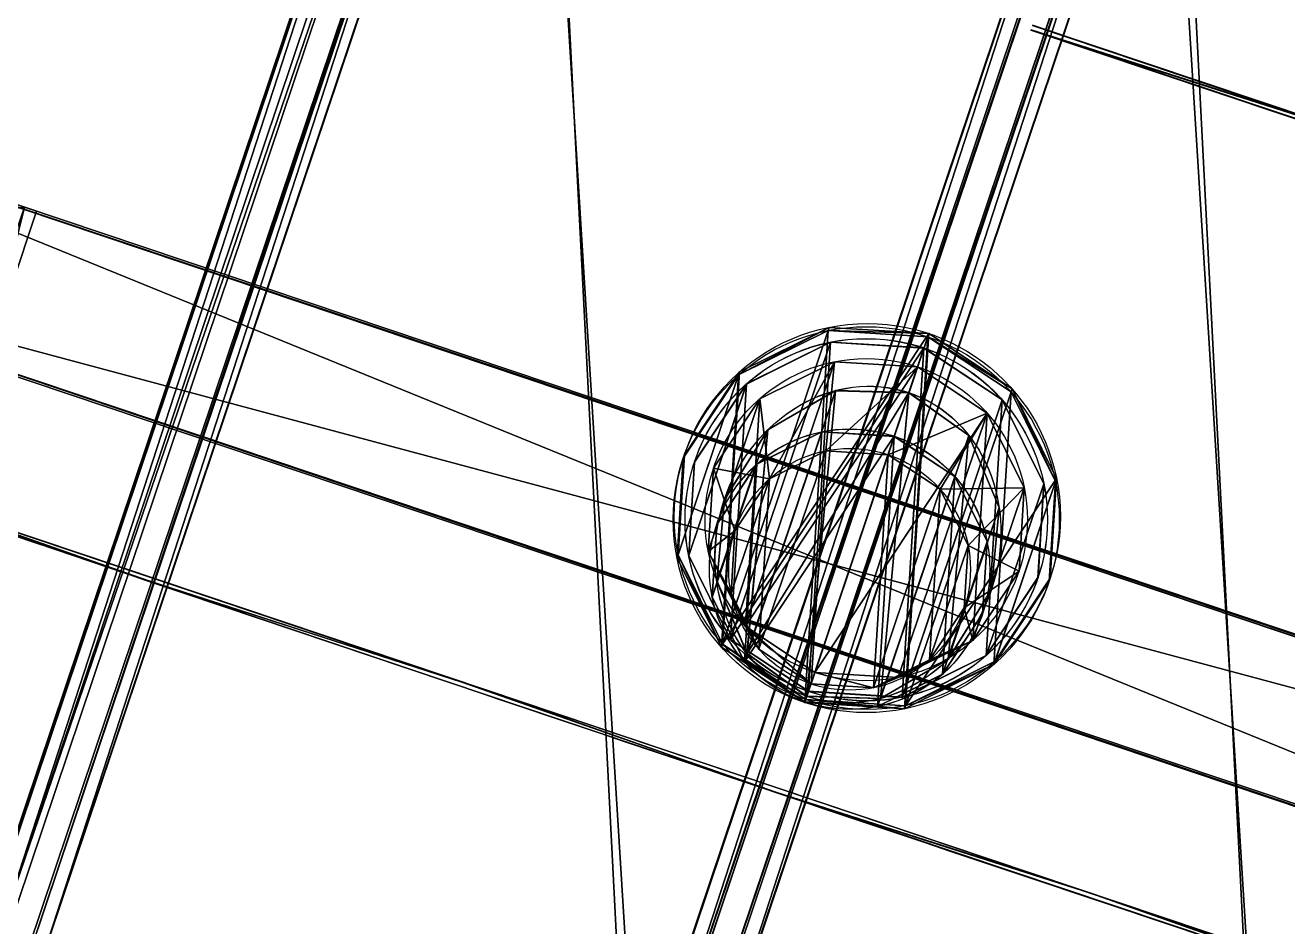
# Model space of a CAD drawing. Extents: x -372 to 678, y -263 to 741.
# Drawn here: x 308.272 to 310.234, y 328.644 to 330.045 of the extents above; entities that cross this region are included whole.
import ezdxf

# ---------------------------------------------------------------- set-up
doc = ezdxf.new("R2010")
doc.units = 0
doc.header["$LTSCALE"] = 0.0254
doc.layers.get('0').update_dxf_attribs({"linetype": 'CONTINUOUS'})
doc.layers.add('LOCATION_SNAPSHOT', color=144, linetype='CONTINUOUS')
doc.layers.add('LOCATION_TERRAIN', color=36, linetype='CONTINUOUS')

# ---------------------------------------------------------------- blocks, each defined once
blk = doc.blocks.new('LOCATION_SNAPSHOT_1')
at = {"color": 8}
mesh = blk.add_polyface(dxfattribs=at)
corners = [(-63.4904, 214.7729), (675.1158, 740.6684), (-66.0072, 737.0917), (677.6385, 218.3467)]
mesh.append_faces([[corners[k] for k in face] for face in [(0, 1, 2), (1, 0, 3)]], dxfattribs={"vtx0": -1, "color": 8})
blk = doc.blocks.new('LOCATION_TERRAIN_1')
at = {"color": 8}
mesh = blk.add_polyface(dxfattribs=at)
corners = [(312.8145, 328.5148, 6.4668), (312.7545, 340.951, 6.5204), (300.193, 340.8904, 5.4972)]
mesh.append_faces([[corners[k] for k in face] for face in [(0, 1, 2)]], dxfattribs={"color": 8})
mesh = blk.add_polyface(dxfattribs=at)
corners = [(312.8145, 328.5148, 6.4668), (300.193, 340.8904, 5.4972), (300.253, 328.4542, 5.6273)]
mesh.append_faces([[corners[k] for k in face] for face in [(0, 1, 2)]], dxfattribs={"color": 8})
blk = doc.blocks.new('GROUP_55')
at = {"color": 0}
mesh = blk.add_polyface(dxfattribs=at)
corners = [(209.5716, -3.1168, 0.7659), (206.1642, -3.3869, 0.7311), (206.1592, -3.2203, 0.7311), (209.5768, -3.2834, 0.7659)]
mesh.append_faces([[corners[k] for k in face] for face in [(0, 1, 2), (1, 0, 3)]], dxfattribs={"vtx0": -1, "color": 0})
mesh = blk.add_polyface(dxfattribs=at)
corners = [(206.1741, -3.72, 1.2311), (209.5716, -3.1168, 1.2659), (206.1592, -3.2203, 1.2311), (209.5871, -3.6166, 1.2659)]
mesh.append_faces([[corners[k] for k in face] for face in [(0, 1, 2), (1, 0, 3)]], dxfattribs={"vtx0": -1, "color": 0})
mesh = blk.add_polyface(dxfattribs=at)
corners = [(209.5768, -3.2834, 0.7659), (206.1642, -3.3869, 0.9811), (206.1642, -3.3869, 0.7311), (209.5768, -3.2834, 1.0159)]
mesh.append_faces([[corners[k] for k in face] for face in [(0, 1, 2), (1, 0, 3)]], dxfattribs={"vtx0": -1, "color": 0})
mesh = blk.add_polyface(dxfattribs=at)
corners = [(209.5768, -3.2834, 1.0159), (206.1691, -3.5535, 0.9811), (206.1642, -3.3869, 0.9811), (209.5819, -3.45, 1.0159)]
mesh.append_faces([[corners[k] for k in face] for face in [(0, 1, 2), (1, 0, 3)]], dxfattribs={"vtx0": -1, "color": 0})
mesh = blk.add_polyface(dxfattribs=at)
corners = [(206.1691, -3.5535, 0.9811), (209.5819, -3.45, 0.7659), (206.1691, -3.5535, 0.7311), (209.5819, -3.45, 1.0159)]
mesh.append_faces([[corners[k] for k in face] for face in [(0, 1, 2), (1, 0, 3)]], dxfattribs={"vtx0": -1, "color": 0})
mesh = blk.add_polyface(dxfattribs=at)
corners = [(209.5819, -3.45, 0.7659), (206.1741, -3.72, 0.7311), (206.1691, -3.5535, 0.7311), (209.5871, -3.6166, 0.7659)]
mesh.append_faces([[corners[k] for k in face] for face in [(0, 1, 2), (1, 0, 3)]], dxfattribs={"vtx0": -1, "color": 0})
mesh = blk.add_polyface(dxfattribs=at)
corners = [(209.5871, -3.6166, 0.7659), (206.1741, -3.72, 1.2311), (206.1741, -3.72, 0.7311), (209.5871, -3.6166, 1.2659)]
mesh.append_faces([[corners[k] for k in face] for face in [(0, 1, 2), (1, 0, 3)]], dxfattribs={"vtx0": -1, "color": 0})
blk = doc.blocks.new('GROUP264_1')
at = {"color": 9}
blk.add_blockref('GROUP_55', (0, 0), dxfattribs=at)
blk = doc.blocks.new('GROUP263_1')
at = {"color": 0}
blk.add_blockref('GROUP264_1', (0, 0), dxfattribs=at)
blk = doc.blocks.new('SOLAR_PANEL_1')
at = {"color": 0}
for p, q in [((0, 0.025), (0, 2.475)), ((0, 0.025), (0, 2.475)), ((0, 0.025, 0.05), (0, 2.475, 0.05)), ((0, 0.025, 0.05), (0, 2.475, 0.05)), ((1, 2.475), (1, 0.025)), ((1, 2.475), (1, 0.025)), ((1, 2.475, 0.05), (1, 0.025, 0.05)), ((1, 2.475, 0.05), (1, 0.025, 0.05)), ((0.025, 2.45, 0.05), (0.025, 0.05, 0.05)), ((0.025, 2.45, 0.05), (0.025, 0.05, 0.05)), ((0.025, 2.45, 0.04), (0.025, 0.05, 0.04)), ((0.025, 2.45, 0.04), (0.025, 0.05, 0.04)), ((0.975, 0.05, 0.05), (0.975, 2.45, 0.05)), ((0.975, 0.05, 0.05), (0.975, 2.45, 0.05)), ((0.975, 0.05, 0.04), (0.975, 2.45, 0.04)), ((0.975, 0.05, 0.04), (0.975, 2.45, 0.04))]:
    blk.add_line(p, q, dxfattribs=at)
mesh = blk.add_polyface(dxfattribs=at)
corners = [(0, 2.475), (1, 0.025), (0, 0.025), (1, 2.475)]
mesh.append_faces([[corners[k] for k in face] for face in [(0, 1, 2), (1, 0, 3)]], dxfattribs={"vtx0": -1, "color": 0})
mesh = blk.add_polyface(dxfattribs=at)
corners = [(0, 2.475, 0.05), (0, 0.025), (0, 0.025, 0.05), (0, 2.475)]
mesh.append_faces([[corners[k] for k in face] for face in [(0, 1, 2), (1, 0, 3)]], dxfattribs={"vtx0": -1, "color": 0})
mesh = blk.add_polyface(dxfattribs=at)
corners = [(0, 0.025, 0.05), (0.025, 0.05, 0.05), (0, 2.475, 0.05), (1, 0.025, 0.05), (0.975, 0.05, 0.05), (0.975, 2.45, 0.05), (0.025, 2.45, 0.05), (1, 2.475, 0.05)]
mesh.append_faces([[corners[k] for k in face] for face in [(0, 1, 2), (1, 3, 4), (4, 3, 5), (2, 6, 7), (6, 2, 1), (7, 5, 3)]], dxfattribs={"vtx0": -1, "vtx1": -1, "color": 0})
mesh.append_faces([[corners[k] for k in face] for face in [(1, 0, 3), (7, 6, 5)]], dxfattribs={"vtx0": -1, "vtx2": -1, "color": 0})
mesh = blk.add_polyface(dxfattribs=at)
corners = [(1, 2.475), (1, 0.025, 0.05), (1, 0.025), (1, 2.475, 0.05)]
mesh.append_faces([[corners[k] for k in face] for face in [(0, 1, 2), (1, 0, 3)]], dxfattribs={"vtx0": -1, "color": 0})
mesh = blk.add_polyface(dxfattribs=at)
corners = [(0.025, 2.45, 0.04), (0.025, 0.05, 0.05), (0.025, 0.05, 0.04), (0.025, 2.45, 0.05)]
mesh.append_faces([[corners[k] for k in face] for face in [(0, 1, 2), (1, 0, 3)]], dxfattribs={"vtx0": -1, "color": 0})
at = {"color": 153}
mesh = blk.add_polyface(dxfattribs=at)
corners = [(0.975, 0.05, 0.04), (0.025, 2.45, 0.04), (0.025, 0.05, 0.04), (0.975, 2.45, 0.04)]
mesh.append_faces([[corners[k] for k in face] for face in [(0, 1, 2), (1, 0, 3)]], dxfattribs={"vtx0": -1, "color": 153})
at = {"color": 0}
mesh = blk.add_polyface(dxfattribs=at)
corners = [(0.975, 2.45, 0.05), (0.975, 0.05, 0.04), (0.975, 0.05, 0.05), (0.975, 2.45, 0.04)]
mesh.append_faces([[corners[k] for k in face] for face in [(0, 1, 2), (1, 0, 3)]], dxfattribs={"vtx0": -1, "color": 0})
blk = doc.blocks.new('SOLAR_PANEL_STRUCTURE')
at = {"color": 0}
for p, q in [((5.0137, 0, -0.0089), (2.9803, 0, -0.0089)), ((2.9803, 0, 0.0311), (3.4565, 0, 0.0311)), ((3.4565, 0, 0.0311), (2.9803, 0, 0.716)), ((3.021, 0, 0.7275), (3.4958, 0, 0.0447)), ((3.4958, 0, 0.0447), (3.9705, 0, 0.6472)), ((4.0088, 0, 0.6311), (3.536, 0, 0.0311)), ((3.536, 0, 0.0311), (4.4568, 0, 0.0311)), ((4.4568, 0, 0.0311), (4.0088, 0, 0.6311)), ((4.0593, 0, 0.6304), (4.5005, 0, 0.0393))]:
    blk.add_line(p, q, dxfattribs=at)
at = {"color": 0, "extrusion": (4.81162e-16, 1, -7.04887e-16)}
blk.add_arc((-2.9803, -5.3738), 6.1449, 90, 114.4293, dxfattribs=at)
at = {"color": 0}
mesh = blk.add_polyface(dxfattribs=at)
corners = [(4.4568, 0, 0.0311), (4.5554, 0, 0.0311), (3.536, 0, 0.0311), (4.5005, 0, 0.0393), (4.9889, 0, 0.3647), (4.9642, 0, 0.3962), (5.0289, 0, 0.3744), (4.0088, 0, 0.6311), (4.0593, 0, 0.6304), (3.4958, 0, 0.0447), (3.9705, 0, 0.6472), (3.4565, 0, 0.0311), (2.9803, 0, 0.716), (3.021, 0, 0.7275), (2.9803, 0, 0.7711), (5.0137, 0, -0.0089), (5.0289, 0, 0.044), (5.4167, 0, 0.2003), (4.9889, 0, 0.0311), (2.9803, 0, -0.0089), (5.3701, 0, 0.2212), (5.5126, 0, 0.2011), (5.0155, 0, 0.4243), (4.0126, 0, 0.6838), (5.4963, 0, 0.1646), (2.9803, 0, 0.0311)]
mesh.append_faces([[corners[k] for k in face] for face in [(0, 1, 2), (1, 3, 4), (7, 3, 0), (3, 7, 8), (9, 12, 13), (15, 16, 17), (18, 2, 1), (21, 20, 22), (22, 8, 23), (23, 13, 14), (4, 16, 18), (16, 4, 6)]], dxfattribs={"vtx0": -1, "vtx1": -1, "color": 0})
mesh.append_faces([[corners[k] for k in face] for face in [(1, 0, 3), (4, 5, 6), (11, 9, 2), (16, 15, 18), (18, 19, 11), (18, 11, 2), (17, 20, 21), (22, 6, 5), (23, 8, 7), (23, 7, 10)]], dxfattribs={"vtx0": -1, "vtx1": -1, "vtx2": -1, "color": 0})
mesh.append_faces([[corners[k] for k in face] for face in [(4, 3, 5), (9, 7, 2), (7, 9, 10), (9, 11, 12), (13, 12, 14), (18, 15, 19), (17, 16, 20), (22, 20, 6), (22, 5, 8), (23, 10, 13)]], dxfattribs={"vtx0": -1, "vtx2": -1, "color": 0})
mesh.append_faces([[corners[k] for k in face] for face in [(25, 11, 19)]], dxfattribs={"vtx1": -1, "color": 0})
mesh.append_faces([[corners[k] for k in face] for face in [(21, 24, 17)]], dxfattribs={"vtx2": -1, "color": 0})
blk = doc.blocks.new('GROUP0_4')
at = {"color": 0, "extrusion": (-0.084688, 3.20437e-17, 0.996408), "rotation": 90.00000000000004}
blk.add_blockref('SOLAR_PANEL_1', (1.25, -2.6781, 1.1745), dxfattribs=at)
at = {"color": 0, "extrusion": (0.084688, -2.46519e-32, 0.996408), "rotation": 270.0000000000001}
blk.add_blockref('SOLAR_PANEL_1', (-1.25, 1.8093, 0.8781), dxfattribs=at)
at = {"color": 0, "extrusion": (0.251634, -1.95439e-17, 0.967823), "rotation": 270}
blk.add_blockref('SOLAR_PANEL_1', (-1.25, 0.903, 0.7326), dxfattribs=at)
at = {"color": 9, "rotation": 180}
for p in [(1.2303, 0.625, 0.2589), (1.2303, -0.625, 0.2589)]:
    blk.add_blockref('SOLAR_PANEL_STRUCTURE', p, dxfattribs=at)
at = {"color": 9}
blk.add_blockref('SOLAR_PANEL_STRUCTURE', (-4.7303, 0.625, 0.2589), dxfattribs=at)
blk = doc.blocks.new('GROUP_17')
at = {"color": 0}
for p, q in [((3.5, 0.25, 0.375), (-0.5, 0.25, 0.375)), ((-0.5, 0.25), (3.5, 0.25)), ((3.5, 0.25, 0.375), (-0.5, 0.25, 0.375)), ((-0.5, 0.25), (3.5, 0.25)), ((3.5, 0, 0.375), (-0.5, 0, 0.375)), ((-0.5, 0), (3.5, 0)), ((-0.5, 0), (3.5, 0)), ((3.5, 0, 0.375), (-0.5, 0, 0.375))]:
    blk.add_line(p, q, dxfattribs=at)
mesh = blk.add_polyface(dxfattribs=at)
corners = [(3.5, 0, 0.375), (-0.5, 0.25, 0.375), (-0.5, 0, 0.375), (3.5, 0.25, 0.375)]
mesh.append_faces([[corners[k] for k in face] for face in [(0, 1, 2), (1, 0, 3)]], dxfattribs={"vtx0": -1, "color": 0})
mesh = blk.add_polyface(dxfattribs=at)
corners = [(3.5, 0.25), (-0.5, 0), (-0.5, 0.25), (3.5, 0)]
mesh.append_faces([[corners[k] for k in face] for face in [(0, 1, 2), (1, 0, 3)]], dxfattribs={"vtx0": -1, "color": 0})
mesh = blk.add_polyface(dxfattribs=at)
corners = [(-0.5, 0.25, 0.375), (3.5, 0.25), (-0.5, 0.25), (3.5, 0.25, 0.375)]
mesh.append_faces([[corners[k] for k in face] for face in [(0, 1, 2), (1, 0, 3)]], dxfattribs={"vtx0": -1, "color": 0})
mesh = blk.add_polyface(dxfattribs=at)
corners = [(3.5, 0, 0.375), (-0.5, 0), (3.5, 0), (-0.5, 0, 0.375)]
mesh.append_faces([[corners[k] for k in face] for face in [(0, 1, 2), (1, 0, 3)]], dxfattribs={"vtx0": -1, "color": 0})
blk = doc.blocks.new('GROUP_14')
at = {"color": 0}
for p, q in [((0, 0.25, 0.125), (0.125, 0.25, 0.125)), ((0, 0, 0.125), (0, 0.25, 0.125)), ((0.02, 0.25, 0.105), (0, 0.25, 0.125)), ((0, 0.25, 0.125), (0.125, 0.25, 0.125)), ((0, 0, 0.125), (0, 0.25, 0.125)), ((0.02, 0.25, 0.105), (0, 0.25, 0.125)), ((0.105, 0.25, 0.105), (0.02, 0.25, 0.105)), ((0.02, 0.25, 0.105), (0.02, 0.21, 0.105)), ((0.105, 0.25, 0.105), (0.02, 0.25, 0.105)), ((0.02, 0.25, 0.105), (0.02, 0.21, 0.105)), ((0.105, 0.25, 0.02), (0.105, 0.25, 0.105)), ((0.105, 0.25, 0.02), (0.105, 0.21, 0.02)), ((0.105, 0.25, 0.105), (0.105, 0.21, 0.105)), ((0.105, 0.25, 0.105), (0.105, 0.21, 0.105)), ((0.125, 0.25), (0.105, 0.25, 0.02)), ((0.105, 0.25, 0.02), (0.105, 0.25, 0.105)), ((0.105, 0.25, 0.02), (0.105, 0.21, 0.02)), ((0.125, 0.25), (0.105, 0.25, 0.02)), ((0.125, 0.25, 0.125), (0.125, 0, 0.125)), ((0.125, 0), (0.125, 0.25)), ((0.125, 0.25, 0.125), (0.125, 0.25)), ((0.125, 0.25, 0.125), (0.125, 0, 0.125)), ((0.125, 0.25, 0.125), (0.125, 0.25)), ((0.125, 0), (0.125, 0.25)), ((0.105, 0.21, 0.105), (0.02, 0.21, 0.105)), ((0.105, 0.21, 0.02), (0.02, 0.21, 0.105)), ((0.105, 0.21, 0.105), (0.02, 0.21, 0.105)), ((0.105, 0.21, 0.02), (0.02, 0.21, 0.105)), ((0.105, 0.21, 0.02), (0.105, 0.21, 0.105)), ((0.105, 0.21, 0.02), (0.105, 0.21, 0.105)), ((0.02, 0, 0.105), (0.02, 0.04, 0.105)), ((0.105, 0.04, 0.105), (0.02, 0.04, 0.105)), ((0.105, 0.04, 0.02), (0.02, 0.04, 0.105)), ((0.105, 0.04, 0.105), (0.02, 0.04, 0.105)), ((0.105, 0.04, 0.02), (0.02, 0.04, 0.105)), ((0.02, 0, 0.105), (0.02, 0.04, 0.105)), ((0.105, 0, 0.105), (0.105, 0.04, 0.105)), ((0.105, 0, 0.105), (0.105, 0.04, 0.105)), ((0.105, 0.04, 0.02), (0.105, 0.04, 0.105)), ((0.105, 0, 0.02), (0.105, 0.04, 0.02)), ((0.105, 0.04, 0.02), (0.105, 0.04, 0.105)), ((0.105, 0, 0.02), (0.105, 0.04, 0.02)), ((0.125, 0, 0.125), (0, 0, 0.125)), ((0.02, 0, 0.105), (0, 0, 0.125)), ((0.02, 0, 0.105), (0, 0, 0.125)), ((0.125, 0, 0.125), (0, 0, 0.125)), ((0.105, 0, 0.105), (0.02, 0, 0.105)), ((0.105, 0, 0.105), (0.02, 0, 0.105)), ((0.105, 0, 0.02), (0.105, 0, 0.105)), ((0.125, 0), (0.105, 0, 0.02)), ((0.105, 0, 0.02), (0.105, 0, 0.105)), ((0.125, 0), (0.105, 0, 0.02)), ((0.125, 0, 0.125), (0.125, 0)), ((0.125, 0, 0.125), (0.125, 0))]:
    blk.add_line(p, q, dxfattribs=at)
mesh = blk.add_polyface(dxfattribs=at)
corners = [(0.125, 0, 0.125), (0, 0.25, 0.125), (0, 0, 0.125), (0.125, 0.25, 0.125)]
mesh.append_faces([[corners[k] for k in face] for face in [(0, 1, 2), (1, 0, 3)]], dxfattribs={"vtx0": -1, "color": 0})
mesh = blk.add_polyface(dxfattribs=at)
corners = [(0, 0.25, 0.125), (0.105, 0.25, 0.105), (0.02, 0.25, 0.105), (0.125, 0.25, 0.125), (0.105, 0.25, 0.02), (0.125, 0.25)]
mesh.append_faces([[corners[k] for k in face] for face in [(0, 1, 2), (4, 3, 5)]], dxfattribs={"vtx0": -1, "color": 0})
mesh.append_faces([[corners[k] for k in face] for face in [(1, 0, 3), (3, 4, 1)]], dxfattribs={"vtx0": -1, "vtx2": -1, "color": 0})
mesh = blk.add_polyface(dxfattribs=at)
corners = [(0, 0.25, 0.125), (0.02, 0, 0.105), (0, 0, 0.125), (0.02, 0.04, 0.105), (0.02, 0.21, 0.105), (0.105, 0.21, 0.02), (0.02, 0.25, 0.105), (0.105, 0.04, 0.02), (0.125, 0), (0.105, 0, 0.02), (0.125, 0.25), (0.105, 0.25, 0.02)]
mesh.append_faces([[corners[k] for k in face] for face in [(0, 1, 2), (4, 0, 6), (7, 8, 9), (10, 5, 11)]], dxfattribs={"vtx0": -1, "color": 0})
mesh.append_faces([[corners[k] for k in face] for face in [(1, 0, 3), (8, 7, 10)]], dxfattribs={"vtx0": -1, "vtx1": -1, "color": 0})
mesh.append_faces([[corners[k] for k in face] for face in [(3, 0, 4), (10, 3, 5)]], dxfattribs={"vtx0": -1, "vtx1": -1, "vtx2": -1, "color": 0})
mesh.append_faces([[corners[k] for k in face] for face in [(3, 4, 5), (10, 7, 3)]], dxfattribs={"vtx0": -1, "vtx2": -1, "color": 0})
mesh = blk.add_polyface(dxfattribs=at)
corners = [(0.105, 0.25, 0.105), (0.02, 0.21, 0.105), (0.02, 0.25, 0.105), (0.105, 0.21, 0.105)]
mesh.append_faces([[corners[k] for k in face] for face in [(0, 1, 2), (1, 0, 3)]], dxfattribs={"vtx0": -1, "color": 0})
mesh = blk.add_polyface(dxfattribs=at)
corners = [(0.105, 0.21, 0.105), (0.105, 0.25, 0.02), (0.105, 0.21, 0.02), (0.105, 0.25, 0.105)]
mesh.append_faces([[corners[k] for k in face] for face in [(0, 1, 2), (1, 0, 3)]], dxfattribs={"vtx0": -1, "color": 0})
mesh = blk.add_polyface(dxfattribs=at)
corners = [(0.125, 0.25), (0.125, 0, 0.125), (0.125, 0), (0.125, 0.25, 0.125)]
mesh.append_faces([[corners[k] for k in face] for face in [(0, 1, 2), (1, 0, 3)]], dxfattribs={"vtx0": -1, "color": 0})
mesh = blk.add_polyface(dxfattribs=at)
corners = [(0.105, 0.21, 0.105), (0.105, 0.21, 0.02), (0.02, 0.21, 0.105)]
mesh.append_faces([[corners[k] for k in face] for face in [(0, 1, 2)]], dxfattribs={"color": 0})
mesh = blk.add_polyface(dxfattribs=at)
corners = [(0.105, 0.04, 0.105), (0.02, 0, 0.105), (0.02, 0.04, 0.105), (0.105, 0, 0.105)]
mesh.append_faces([[corners[k] for k in face] for face in [(0, 1, 2), (1, 0, 3)]], dxfattribs={"vtx0": -1, "color": 0})
mesh = blk.add_polyface(dxfattribs=at)
corners = [(0.02, 0.04, 0.105), (0.105, 0.04, 0.02), (0.105, 0.04, 0.105)]
mesh.append_faces([[corners[k] for k in face] for face in [(0, 1, 2)]], dxfattribs={"color": 0})
mesh = blk.add_polyface(dxfattribs=at)
corners = [(0.105, 0, 0.105), (0.105, 0.04, 0.02), (0.105, 0, 0.02), (0.105, 0.04, 0.105)]
mesh.append_faces([[corners[k] for k in face] for face in [(0, 1, 2), (1, 0, 3)]], dxfattribs={"vtx0": -1, "color": 0})
mesh = blk.add_polyface(dxfattribs=at)
corners = [(0.125, 0, 0.125), (0.105, 0, 0.02), (0.125, 0), (0.105, 0, 0.105), (0.02, 0, 0.105), (0, 0, 0.125)]
mesh.append_faces([[corners[k] for k in face] for face in [(0, 1, 2), (4, 0, 5)]], dxfattribs={"vtx0": -1, "color": 0})
mesh.append_faces([[corners[k] for k in face] for face in [(1, 0, 3), (3, 0, 4)]], dxfattribs={"vtx0": -1, "vtx1": -1, "color": 0})
blk = doc.blocks.new('GROUP_15')
at = {"color": 0}
for p, q in [((0.2505, 0.4384, 8), (0.2505, 0.501)), ((0.2505, 0.4384, 8), (0.2505, 0.501)), ((0.1566, 0.4132, 8), (0.1252, 0.4674)), ((0.1566, 0.4132, 8), (0.1252, 0.4674)), ((0.3444, 0.4132, 8), (0.3757, 0.4674)), ((0.3444, 0.4132, 8), (0.3757, 0.4674)), ((0.0878, 0.3444, 8), (0.0336, 0.3757)), ((0.0878, 0.3444, 8), (0.0336, 0.3757)), ((0.4132, 0.3444, 8), (0.4674, 0.3757)), ((0.4132, 0.3444, 8), (0.4674, 0.3757)), ((0.0626, 0.2505, 8), (0, 0.2505)), ((0.0626, 0.2505, 8), (0, 0.2505)), ((0.4384, 0.2505, 8), (0.501, 0.2505)), ((0.4384, 0.2505, 8), (0.501, 0.2505)), ((0.0878, 0.1566, 8), (0.0336, 0.1252)), ((0.0878, 0.1566, 8), (0.0336, 0.1252)), ((0.4132, 0.1566, 8), (0.4674, 0.1252)), ((0.4132, 0.1566, 8), (0.4674, 0.1252)), ((0.1566, 0.0878, 8), (0.1252, 0.0336)), ((0.1566, 0.0878, 8), (0.1252, 0.0336)), ((0.3444, 0.0878, 8), (0.3757, 0.0336)), ((0.3444, 0.0878, 8), (0.3757, 0.0336)), ((0.2505, 0.0626, 8), (0.2505, 0)), ((0.2505, 0.0626, 8), (0.2505, 0))]:
    blk.add_line(p, q, dxfattribs=at)
for centre, radius in [((0.2505, 0.2505), 0.2505), ((0.2505, 0.2505), 0.2505), ((0.2505, 0.2505), 0.2505), ((0.2505, 0.2505), 0.2505), ((0.2505, 0.2505), 0.2505), ((0.2505, 0.2505), 0.2505), ((0.2505, 0.2505), 0.2505), ((0.2505, 0.2505), 0.2505), ((0.2505, 0.2505), 0.2505), ((0.2505, 0.2505), 0.2505), ((0.2505, 0.2505), 0.2505), ((0.2505, 0.2505), 0.2505), ((0.2505, 0.2505), 0.2505), ((0.2505, 0.2505, 8), 0.1879), ((0.2505, 0.2505, 8), 0.1879), ((0.2505, 0.2505, 8), 0.1879), ((0.2505, 0.2505, 8), 0.1879), ((0.2505, 0.2505, 8), 0.1879), ((0.2505, 0.2505, 8), 0.1879), ((0.2505, 0.2505, 8), 0.1879), ((0.2505, 0.2505, 8), 0.1879), ((0.2505, 0.2505, 8), 0.1879), ((0.2505, 0.2505, 8), 0.1879), ((0.2505, 0.2505, 8), 0.1879), ((0.2505, 0.2505, 8), 0.1879), ((0.2505, 0.2505, 8), 0.1879)]:
    blk.add_circle(centre, radius, dxfattribs=at)
mesh = blk.add_polyface(dxfattribs=at)
corners = [(0.0336, 0.3757), (0.0336, 0.1252), (0, 0.2505), (0.1252, 0.0336), (0.1252, 0.4674), (0.2505, 0.501), (0.2505, 0), (0.3757, 0.4674), (0.3757, 0.0336), (0.4674, 0.1252), (0.4674, 0.3757), (0.501, 0.2505)]
mesh.append_faces([[corners[k] for k in face] for face in [(0, 1, 2), (9, 10, 11)]], dxfattribs={"vtx0": -1, "color": 0})
mesh.append_faces([[corners[k] for k in face] for face in [(1, 0, 3), (3, 5, 6), (6, 7, 8), (8, 7, 9)]], dxfattribs={"vtx0": -1, "vtx1": -1, "color": 0})
mesh.append_faces([[corners[k] for k in face] for face in [(3, 0, 4), (3, 4, 5), (6, 5, 7), (9, 7, 10)]], dxfattribs={"vtx0": -1, "vtx2": -1, "color": 0})
mesh = blk.add_polyface(dxfattribs=at)
corners = [(0.1566, 0.4132, 8), (0.2505, 0.501), (0.1252, 0.4674), (0.2505, 0.4384, 8)]
mesh.append_faces([[corners[k] for k in face] for face in [(0, 1, 2), (1, 0, 3)]], dxfattribs={"vtx0": -1, "color": 0})
mesh = blk.add_polyface(dxfattribs=at)
corners = [(0.2505, 0.4384, 8), (0.3757, 0.4674), (0.2505, 0.501), (0.3444, 0.4132, 8)]
mesh.append_faces([[corners[k] for k in face] for face in [(0, 1, 2), (1, 0, 3)]], dxfattribs={"vtx0": -1, "color": 0})
mesh = blk.add_polyface(dxfattribs=at)
corners = [(0.1566, 0.4132, 8), (0.0336, 0.3757), (0.0878, 0.3444, 8), (0.1252, 0.4674)]
mesh.append_faces([[corners[k] for k in face] for face in [(0, 1, 2), (1, 0, 3)]], dxfattribs={"vtx0": -1, "color": 0})
mesh = blk.add_polyface(dxfattribs=at)
corners = [(0.4674, 0.3757), (0.3444, 0.4132, 8), (0.4132, 0.3444, 8), (0.3757, 0.4674)]
mesh.append_faces([[corners[k] for k in face] for face in [(0, 1, 2), (1, 0, 3)]], dxfattribs={"vtx0": -1, "color": 0})
mesh = blk.add_polyface(dxfattribs=at)
corners = [(0.0878, 0.1566, 8), (0.0878, 0.3444, 8), (0.0626, 0.2505, 8), (0.1566, 0.0878, 8), (0.1566, 0.4132, 8), (0.2505, 0.0626, 8), (0.2505, 0.4384, 8), (0.3444, 0.0878, 8), (0.3444, 0.4132, 8), (0.4132, 0.1566, 8), (0.4132, 0.3444, 8), (0.4384, 0.2505, 8)]
mesh.append_faces([[corners[k] for k in face] for face in [(0, 1, 2), (10, 9, 11)]], dxfattribs={"vtx0": -1, "color": 0})
mesh.append_faces([[corners[k] for k in face] for face in [(1, 3, 4), (4, 5, 6), (6, 7, 8), (8, 9, 10)]], dxfattribs={"vtx0": -1, "vtx1": -1, "color": 0})
mesh.append_faces([[corners[k] for k in face] for face in [(1, 0, 3), (4, 3, 5), (6, 5, 7), (8, 7, 9)]], dxfattribs={"vtx0": -1, "vtx2": -1, "color": 0})
mesh = blk.add_polyface(dxfattribs=at)
corners = [(0.0626, 0.2505, 8), (0.0336, 0.3757), (0, 0.2505), (0.0878, 0.3444, 8)]
mesh.append_faces([[corners[k] for k in face] for face in [(0, 1, 2), (1, 0, 3)]], dxfattribs={"vtx0": -1, "color": 0})
mesh = blk.add_polyface(dxfattribs=at)
corners = [(0.4674, 0.3757), (0.4384, 0.2505, 8), (0.501, 0.2505), (0.4132, 0.3444, 8)]
mesh.append_faces([[corners[k] for k in face] for face in [(0, 1, 2), (1, 0, 3)]], dxfattribs={"vtx0": -1, "color": 0})
mesh = blk.add_polyface(dxfattribs=at)
corners = [(0.0878, 0.1566, 8), (0, 0.2505), (0.0336, 0.1252), (0.0626, 0.2505, 8)]
mesh.append_faces([[corners[k] for k in face] for face in [(0, 1, 2), (1, 0, 3)]], dxfattribs={"vtx0": -1, "color": 0})
mesh = blk.add_polyface(dxfattribs=at)
corners = [(0.501, 0.2505), (0.4132, 0.1566, 8), (0.4674, 0.1252), (0.4384, 0.2505, 8)]
mesh.append_faces([[corners[k] for k in face] for face in [(0, 1, 2), (1, 0, 3)]], dxfattribs={"vtx0": -1, "color": 0})
mesh = blk.add_polyface(dxfattribs=at)
corners = [(0.1566, 0.0878, 8), (0.0336, 0.1252), (0.1252, 0.0336), (0.0878, 0.1566, 8)]
mesh.append_faces([[corners[k] for k in face] for face in [(0, 1, 2), (1, 0, 3)]], dxfattribs={"vtx0": -1, "color": 0})
mesh = blk.add_polyface(dxfattribs=at)
corners = [(0.4132, 0.1566, 8), (0.3757, 0.0336), (0.4674, 0.1252), (0.3444, 0.0878, 8)]
mesh.append_faces([[corners[k] for k in face] for face in [(0, 1, 2), (1, 0, 3)]], dxfattribs={"vtx0": -1, "color": 0})
mesh = blk.add_polyface(dxfattribs=at)
corners = [(0.2505, 0.0626, 8), (0.1252, 0.0336), (0.2505, 0), (0.1566, 0.0878, 8)]
mesh.append_faces([[corners[k] for k in face] for face in [(0, 1, 2), (1, 0, 3)]], dxfattribs={"vtx0": -1, "color": 0})
mesh = blk.add_polyface(dxfattribs=at)
corners = [(0.3444, 0.0878, 8), (0.2505, 0), (0.3757, 0.0336), (0.2505, 0.0626, 8)]
mesh.append_faces([[corners[k] for k in face] for face in [(0, 1, 2), (1, 0, 3)]], dxfattribs={"vtx0": -1, "color": 0})
blk = doc.blocks.new('GROUP_16')
at = {"color": 0}
for p, q in [((0.2816, 0.5631), (0.2816, 0.5631, 0.03)), ((0.2816, 0.5631), (0.2816, 0.5631, 0.03)), ((0.1408, 0.5254), (0.1408, 0.5254, 0.03)), ((0.1408, 0.5254), (0.1408, 0.5254, 0.03)), ((0.4223, 0.5254), (0.4223, 0.5254, 0.03)), ((0.4223, 0.5254), (0.4223, 0.5254, 0.03)), ((0.0377, 0.4223), (0.0377, 0.4223, 0.03)), ((0.0377, 0.4223), (0.0377, 0.4223, 0.03)), ((0.5254, 0.4223), (0.5254, 0.4223, 0.03)), ((0.5254, 0.4223), (0.5254, 0.4223, 0.03)), ((0, 0.2816), (0, 0.2816, 0.03)), ((0, 0.2816), (0, 0.2816, 0.03)), ((0.5631, 0.2816), (0.5631, 0.2816, 0.03)), ((0.5631, 0.2816), (0.5631, 0.2816, 0.03)), ((0.0377, 0.1408), (0.0377, 0.1408, 0.03)), ((0.0377, 0.1408), (0.0377, 0.1408, 0.03)), ((0.5254, 0.1408), (0.5254, 0.1408, 0.03)), ((0.5254, 0.1408), (0.5254, 0.1408, 0.03)), ((0.1408, 0.0377), (0.1408, 0.0377, 0.03)), ((0.1408, 0.0377), (0.1408, 0.0377, 0.03)), ((0.4223, 0.0377), (0.4223, 0.0377, 0.03)), ((0.4223, 0.0377), (0.4223, 0.0377, 0.03)), ((0.2816, 0), (0.2816, 0, 0.03)), ((0.2816, 0), (0.2816, 0, 0.03))]:
    blk.add_line(p, q, dxfattribs=at)
for centre in [(0.2816, 0.2816), (0.2816, 0.2816, 0.03), (0.2816, 0.2816), (0.2816, 0.2816, 0.03), (0.2816, 0.2816), (0.2816, 0.2816, 0.03), (0.2816, 0.2816), (0.2816, 0.2816, 0.03), (0.2816, 0.2816), (0.2816, 0.2816, 0.03), (0.2816, 0.2816), (0.2816, 0.2816, 0.03), (0.2816, 0.2816), (0.2816, 0.2816, 0.03), (0.2816, 0.2816), (0.2816, 0.2816, 0.03), (0.2816, 0.2816), (0.2816, 0.2816, 0.03), (0.2816, 0.2816), (0.2816, 0.2816, 0.03), (0.2816, 0.2816), (0.2816, 0.2816, 0.03), (0.2816, 0.2816), (0.2816, 0.2816, 0.03), (0.2816, 0.2816, 0.03), (0.2816, 0.2816)]:
    blk.add_circle(centre, 0.2816, dxfattribs=at)
mesh = blk.add_polyface(dxfattribs=at)
corners = [(0.0377, 0.1408, 0.03), (0.0377, 0.4223, 0.03), (0, 0.2816, 0.03), (0.1408, 0.0377, 0.03), (0.1408, 0.5254, 0.03), (0.2816, 0, 0.03), (0.2816, 0.5631, 0.03), (0.4223, 0.0377, 0.03), (0.4223, 0.5254, 0.03), (0.5254, 0.1408, 0.03), (0.5254, 0.4223, 0.03), (0.5631, 0.2816, 0.03)]
mesh.append_faces([[corners[k] for k in face] for face in [(0, 1, 2), (10, 9, 11)]], dxfattribs={"vtx0": -1, "color": 0})
mesh.append_faces([[corners[k] for k in face] for face in [(1, 3, 4), (4, 5, 6), (6, 7, 8), (8, 9, 10)]], dxfattribs={"vtx0": -1, "vtx1": -1, "color": 0})
mesh.append_faces([[corners[k] for k in face] for face in [(1, 0, 3), (4, 3, 5), (6, 5, 7), (8, 7, 9)]], dxfattribs={"vtx0": -1, "vtx2": -1, "color": 0})
mesh = blk.add_polyface(dxfattribs=at)
corners = [(0.0377, 0.4223), (0.0377, 0.1408), (0, 0.2816), (0.1408, 0.0377), (0.1408, 0.5254), (0.2816, 0), (0.2816, 0.5631), (0.4223, 0.5254), (0.4223, 0.0377), (0.5254, 0.1408), (0.5254, 0.4223), (0.5631, 0.2816)]
mesh.append_faces([[corners[k] for k in face] for face in [(0, 1, 2), (9, 10, 11)]], dxfattribs={"vtx0": -1, "color": 0})
mesh.append_faces([[corners[k] for k in face] for face in [(1, 0, 3), (3, 4, 5), (5, 7, 8), (8, 7, 9)]], dxfattribs={"vtx0": -1, "vtx1": -1, "color": 0})
mesh.append_faces([[corners[k] for k in face] for face in [(3, 0, 4), (5, 4, 6), (5, 6, 7), (9, 7, 10)]], dxfattribs={"vtx0": -1, "vtx2": -1, "color": 0})
mesh = blk.add_polyface(dxfattribs=at)
corners = [(0.1408, 0.5254, 0.03), (0.2816, 0.5631), (0.1408, 0.5254), (0.2816, 0.5631, 0.03)]
mesh.append_faces([[corners[k] for k in face] for face in [(0, 1, 2), (1, 0, 3)]], dxfattribs={"vtx0": -1, "color": 0})
mesh = blk.add_polyface(dxfattribs=at)
corners = [(0.2816, 0.5631, 0.03), (0.4223, 0.5254), (0.2816, 0.5631), (0.4223, 0.5254, 0.03)]
mesh.append_faces([[corners[k] for k in face] for face in [(0, 1, 2), (1, 0, 3)]], dxfattribs={"vtx0": -1, "color": 0})
mesh = blk.add_polyface(dxfattribs=at)
corners = [(0.1408, 0.5254, 0.03), (0.0377, 0.4223), (0.0377, 0.4223, 0.03), (0.1408, 0.5254)]
mesh.append_faces([[corners[k] for k in face] for face in [(0, 1, 2), (1, 0, 3)]], dxfattribs={"vtx0": -1, "color": 0})
mesh = blk.add_polyface(dxfattribs=at)
corners = [(0.4223, 0.5254), (0.5254, 0.4223, 0.03), (0.5254, 0.4223), (0.4223, 0.5254, 0.03)]
mesh.append_faces([[corners[k] for k in face] for face in [(0, 1, 2), (1, 0, 3)]], dxfattribs={"vtx0": -1, "color": 0})
mesh = blk.add_polyface(dxfattribs=at)
corners = [(0.0377, 0.4223, 0.03), (0, 0.2816), (0, 0.2816, 0.03), (0.0377, 0.4223)]
mesh.append_faces([[corners[k] for k in face] for face in [(0, 1, 2), (1, 0, 3)]], dxfattribs={"vtx0": -1, "color": 0})
mesh = blk.add_polyface(dxfattribs=at)
corners = [(0.5254, 0.4223), (0.5631, 0.2816, 0.03), (0.5631, 0.2816), (0.5254, 0.4223, 0.03)]
mesh.append_faces([[corners[k] for k in face] for face in [(0, 1, 2), (1, 0, 3)]], dxfattribs={"vtx0": -1, "color": 0})
mesh = blk.add_polyface(dxfattribs=at)
corners = [(0, 0.2816, 0.03), (0.0377, 0.1408), (0.0377, 0.1408, 0.03), (0, 0.2816)]
mesh.append_faces([[corners[k] for k in face] for face in [(0, 1, 2), (1, 0, 3)]], dxfattribs={"vtx0": -1, "color": 0})
mesh = blk.add_polyface(dxfattribs=at)
corners = [(0.5631, 0.2816), (0.5254, 0.1408, 0.03), (0.5254, 0.1408), (0.5631, 0.2816, 0.03)]
mesh.append_faces([[corners[k] for k in face] for face in [(0, 1, 2), (1, 0, 3)]], dxfattribs={"vtx0": -1, "color": 0})
mesh = blk.add_polyface(dxfattribs=at)
corners = [(0.1408, 0.0377, 0.03), (0.0377, 0.1408), (0.1408, 0.0377), (0.0377, 0.1408, 0.03)]
mesh.append_faces([[corners[k] for k in face] for face in [(0, 1, 2), (1, 0, 3)]], dxfattribs={"vtx0": -1, "color": 0})
mesh = blk.add_polyface(dxfattribs=at)
corners = [(0.5254, 0.1408, 0.03), (0.4223, 0.0377), (0.5254, 0.1408), (0.4223, 0.0377, 0.03)]
mesh.append_faces([[corners[k] for k in face] for face in [(0, 1, 2), (1, 0, 3)]], dxfattribs={"vtx0": -1, "color": 0})
mesh = blk.add_polyface(dxfattribs=at)
corners = [(0.2816, 0, 0.03), (0.1408, 0.0377), (0.2816, 0), (0.1408, 0.0377, 0.03)]
mesh.append_faces([[corners[k] for k in face] for face in [(0, 1, 2), (1, 0, 3)]], dxfattribs={"vtx0": -1, "color": 0})
mesh = blk.add_polyface(dxfattribs=at)
corners = [(0.4223, 0.0377, 0.03), (0.2816, 0), (0.4223, 0.0377), (0.2816, 0, 0.03)]
mesh.append_faces([[corners[k] for k in face] for face in [(0, 1, 2), (1, 0, 3)]], dxfattribs={"vtx0": -1, "color": 0})
blk = doc.blocks.new('GROUP_7')
at = {"color": 0}
for p, q in [((0.3, 0.6, 0.5), (0.3, 0.6)), ((0.3, 0.6, 0.5), (0.3, 0.6)), ((0.15, 0.5598, 0.5), (0.15, 0.5598)), ((0.15, 0.5598, 0.5), (0.15, 0.5598)), ((0.45, 0.5598, 0.5), (0.45, 0.5598)), ((0.45, 0.5598, 0.5), (0.45, 0.5598)), ((0.0402, 0.45, 0.5), (0.0402, 0.45)), ((0.0402, 0.45, 0.5), (0.0402, 0.45)), ((0.5598, 0.45, 0.5), (0.5598, 0.45)), ((0.5598, 0.45, 0.5), (0.5598, 0.45)), ((0, 0.3, 0.5), (0, 0.3)), ((0, 0.3, 0.5), (0, 0.3)), ((0.6, 0.3, 0.5), (0.6, 0.3)), ((0.6, 0.3, 0.5), (0.6, 0.3)), ((0.0402, 0.15, 0.5), (0.0402, 0.15)), ((0.0402, 0.15, 0.5), (0.0402, 0.15)), ((0.5598, 0.15, 0.5), (0.5598, 0.15)), ((0.5598, 0.15, 0.5), (0.5598, 0.15)), ((0.15, 0.0402, 0.5), (0.15, 0.0402)), ((0.15, 0.0402, 0.5), (0.15, 0.0402)), ((0.45, 0.0402, 0.5), (0.45, 0.0402)), ((0.45, 0.0402, 0.5), (0.45, 0.0402)), ((0.3, 0, 0.5), (0.3, 0)), ((0.3, 0, 0.5), (0.3, 0))]:
    blk.add_line(p, q, dxfattribs=at)
for centre in [(0.3, 0.3, 0.5), (0.3, 0.3, 0.5), (0.3, 0.3), (0.3, 0.3, 0.5), (0.3, 0.3), (0.3, 0.3, 0.5), (0.3, 0.3), (0.3, 0.3, 0.5), (0.3, 0.3), (0.3, 0.3, 0.5), (0.3, 0.3), (0.3, 0.3, 0.5), (0.3, 0.3), (0.3, 0.3, 0.5), (0.3, 0.3), (0.3, 0.3, 0.5), (0.3, 0.3), (0.3, 0.3, 0.5), (0.3, 0.3), (0.3, 0.3, 0.5), (0.3, 0.3), (0.3, 0.3, 0.5), (0.3, 0.3), (0.3, 0.3, 0.5), (0.3, 0.3), (0.3, 0.3)]:
    blk.add_circle(centre, 0.3, dxfattribs=at)
mesh = blk.add_polyface(dxfattribs=at)
corners = [(0.0402, 0.15, 0.5), (0.0402, 0.45, 0.5), (0, 0.3, 0.5), (0.15, 0.0402, 0.5), (0.15, 0.5598, 0.5), (0.3, 0, 0.5), (0.3, 0.6, 0.5), (0.45, 0.0402, 0.5), (0.45, 0.5598, 0.5), (0.5598, 0.15, 0.5), (0.5598, 0.45, 0.5), (0.6, 0.3, 0.5)]
mesh.append_faces([[corners[k] for k in face] for face in [(0, 1, 2), (10, 9, 11)]], dxfattribs={"vtx0": -1, "color": 0})
mesh.append_faces([[corners[k] for k in face] for face in [(1, 3, 4), (4, 5, 6), (6, 7, 8), (8, 9, 10)]], dxfattribs={"vtx0": -1, "vtx1": -1, "color": 0})
mesh.append_faces([[corners[k] for k in face] for face in [(1, 0, 3), (4, 3, 5), (6, 5, 7), (8, 7, 9)]], dxfattribs={"vtx0": -1, "vtx2": -1, "color": 0})
mesh = blk.add_polyface(dxfattribs=at)
corners = [(0.0402, 0.45), (0.0402, 0.15), (0, 0.3), (0.15, 0.5598), (0.15, 0.0402), (0.3, 0), (0.3, 0.6), (0.45, 0.5598), (0.45, 0.0402), (0.5598, 0.15), (0.5598, 0.45), (0.6, 0.3)]
mesh.append_faces([[corners[k] for k in face] for face in [(0, 1, 2), (9, 10, 11)]], dxfattribs={"vtx0": -1, "color": 0})
mesh.append_faces([[corners[k] for k in face] for face in [(1, 3, 4), (4, 3, 5), (5, 7, 8), (8, 7, 9)]], dxfattribs={"vtx0": -1, "vtx1": -1, "color": 0})
mesh.append_faces([[corners[k] for k in face] for face in [(1, 0, 3), (5, 3, 6), (5, 6, 7), (9, 7, 10)]], dxfattribs={"vtx0": -1, "vtx2": -1, "color": 0})
mesh = blk.add_polyface(dxfattribs=at)
corners = [(0.15, 0.5598, 0.5), (0.3, 0.6), (0.15, 0.5598), (0.3, 0.6, 0.5)]
mesh.append_faces([[corners[k] for k in face] for face in [(0, 1, 2), (1, 0, 3)]], dxfattribs={"vtx0": -1, "color": 0})
mesh = blk.add_polyface(dxfattribs=at)
corners = [(0.3, 0.6, 0.5), (0.45, 0.5598), (0.3, 0.6), (0.45, 0.5598, 0.5)]
mesh.append_faces([[corners[k] for k in face] for face in [(0, 1, 2), (1, 0, 3)]], dxfattribs={"vtx0": -1, "color": 0})
mesh = blk.add_polyface(dxfattribs=at)
corners = [(0.0402, 0.45, 0.5), (0.15, 0.5598), (0.0402, 0.45), (0.15, 0.5598, 0.5)]
mesh.append_faces([[corners[k] for k in face] for face in [(0, 1, 2), (1, 0, 3)]], dxfattribs={"vtx0": -1, "color": 0})
mesh = blk.add_polyface(dxfattribs=at)
corners = [(0.45, 0.5598, 0.5), (0.5598, 0.45), (0.45, 0.5598), (0.5598, 0.45, 0.5)]
mesh.append_faces([[corners[k] for k in face] for face in [(0, 1, 2), (1, 0, 3)]], dxfattribs={"vtx0": -1, "color": 0})
mesh = blk.add_polyface(dxfattribs=at)
corners = [(0.0402, 0.45, 0.5), (0, 0.3), (0, 0.3, 0.5), (0.0402, 0.45)]
mesh.append_faces([[corners[k] for k in face] for face in [(0, 1, 2), (1, 0, 3)]], dxfattribs={"vtx0": -1, "color": 0})
mesh = blk.add_polyface(dxfattribs=at)
corners = [(0.5598, 0.45), (0.6, 0.3, 0.5), (0.6, 0.3), (0.5598, 0.45, 0.5)]
mesh.append_faces([[corners[k] for k in face] for face in [(0, 1, 2), (1, 0, 3)]], dxfattribs={"vtx0": -1, "color": 0})
mesh = blk.add_polyface(dxfattribs=at)
corners = [(0, 0.3, 0.5), (0.0402, 0.15), (0.0402, 0.15, 0.5), (0, 0.3)]
mesh.append_faces([[corners[k] for k in face] for face in [(0, 1, 2), (1, 0, 3)]], dxfattribs={"vtx0": -1, "color": 0})
mesh = blk.add_polyface(dxfattribs=at)
corners = [(0.6, 0.3), (0.5598, 0.15, 0.5), (0.5598, 0.15), (0.6, 0.3, 0.5)]
mesh.append_faces([[corners[k] for k in face] for face in [(0, 1, 2), (1, 0, 3)]], dxfattribs={"vtx0": -1, "color": 0})
mesh = blk.add_polyface(dxfattribs=at)
corners = [(0.0402, 0.15, 0.5), (0.15, 0.0402), (0.15, 0.0402, 0.5), (0.0402, 0.15)]
mesh.append_faces([[corners[k] for k in face] for face in [(0, 1, 2), (1, 0, 3)]], dxfattribs={"vtx0": -1, "color": 0})
mesh = blk.add_polyface(dxfattribs=at)
corners = [(0.5598, 0.15, 0.5), (0.45, 0.0402), (0.5598, 0.15), (0.45, 0.0402, 0.5)]
mesh.append_faces([[corners[k] for k in face] for face in [(0, 1, 2), (1, 0, 3)]], dxfattribs={"vtx0": -1, "color": 0})
mesh = blk.add_polyface(dxfattribs=at)
corners = [(0.3, 0, 0.5), (0.15, 0.0402), (0.3, 0), (0.15, 0.0402, 0.5)]
mesh.append_faces([[corners[k] for k in face] for face in [(0, 1, 2), (1, 0, 3)]], dxfattribs={"vtx0": -1, "color": 0})
mesh = blk.add_polyface(dxfattribs=at)
corners = [(0.45, 0.0402, 0.5), (0.3, 0), (0.45, 0.0402), (0.3, 0, 0.5)]
mesh.append_faces([[corners[k] for k in face] for face in [(0, 1, 2), (1, 0, 3)]], dxfattribs={"vtx0": -1, "color": 0})
blk = doc.blocks.new('GROUP_12')
at = {"color": 252}
blk.add_blockref('GROUP_7', (1.7, -0.175, -0.5), dxfattribs=at)
at = {"color": 0}
for name, p in [('GROUP_16', (1.7184, -0.1566)), ('GROUP_15', (1.7495, -0.1255)), ('GROUP_17', (0.5, 0, 8)), ('GROUP_14', (3.375, 0, 7.875))]:
    blk.add_blockref(name, p, dxfattribs=at)
for p, xscale, yscale in [((1.781, -0.124, 4), 0.7776459354743306, 0.8841958100627113), ((1.7821, -0.0929, 7.97), 0.7738184641980966, 0.7738184641980966)]:
    blk.add_blockref('GROUP_16', p, dxfattribs=dict(at, xscale=xscale, yscale=yscale))
blk = doc.blocks.new('GROUP5_1')
at = {"color": 9}
blk.add_blockref('GROUP_12', (-3.75, -0.125, -7.75), dxfattribs=at)
blk = doc.blocks.new('GROUP265_2')
at = {"color": 0, "extrusion": (-0.003241, -0.009643, 0.999948), "rotation": 161.4215789433354}
blk.add_blockref('GROUP0_4', (308.0397, 330.1695, 14.6405), dxfattribs=at)
at = {"color": 0, "extrusion": (-0.003241, -0.009642, 0.999948), "rotation": 161.4200255873602}
blk.add_blockref('GROUP5_1', (307.9545, 329.9161, 14.6411), dxfattribs=at)

msp = doc.modelspace()

# ---------------------------------------------------------------- block references
at = {"color": 0, "rotation": 69.68402965407222}
msp.add_blockref('GROUP263_1', (232.477, 135.8873, 17.8195), dxfattribs=at)
at = {"color": 0}
msp.add_blockref('GROUP265_2', (0, 0), dxfattribs=at)
at = {"layer": 'LOCATION_SNAPSHOT', "color": 0}
msp.add_blockref('LOCATION_SNAPSHOT_1', (0, 0), dxfattribs=at)
at = {"layer": 'LOCATION_TERRAIN', "color": 0}
msp.add_blockref('LOCATION_TERRAIN_1', (0, 0), dxfattribs=at)

doc.saveas('drawing.dxf')
